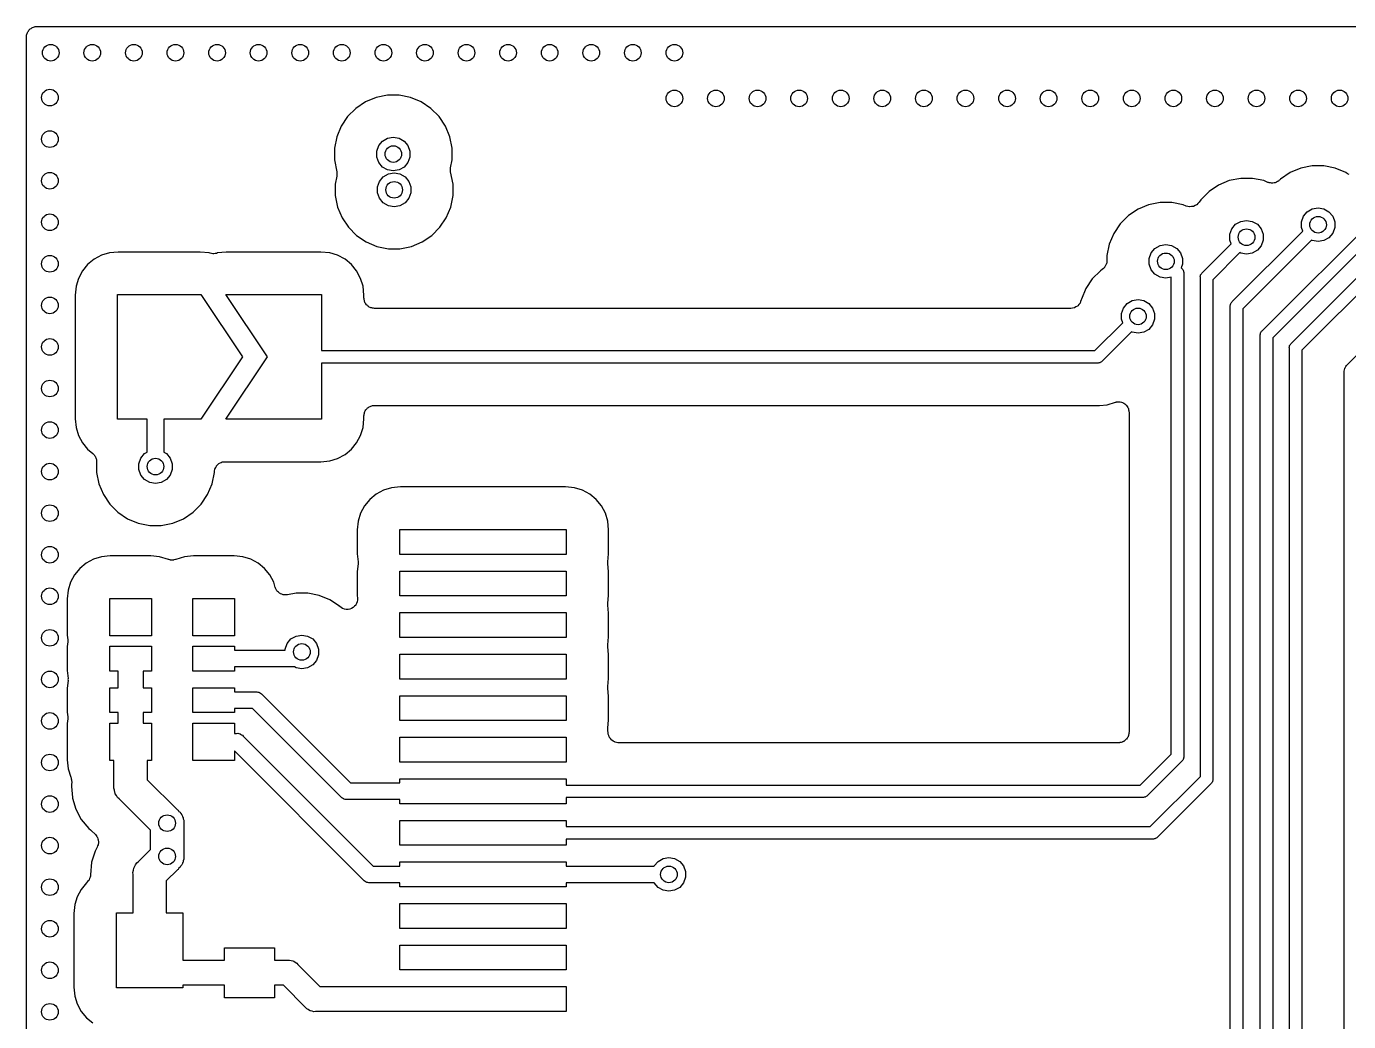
# Model space of a CAD drawing. Extents: x 552.7 to 632.3, y 410.9 to 459.8.
# Drawn here: x 552.66 to 568.56, y 447.8 to 459.78 of the extents above; entities that cross this region are included whole.
import ezdxf

# ---------------------------------------------------------------- set-up
doc = ezdxf.new("R2010")
doc.units = 0
doc.header["$MEASUREMENT"] = 0
doc.layers.add('BLACK', color=7, linetype='CONTINUOUS')

msp = doc.modelspace()

# ---------------------------------------------------------------- linework, layer by layer
at = {"layer": 'BLACK', "linetype": 'CONTINUOUS'}
for p, q in [((552.658, 459.649), (552.66, 459.66)), ((552.658, 433.364), (552.658, 459.649)), ((552.66, 459.671), (552.664, 459.681)), ((552.66, 459.66), (552.66, 459.671)), ((552.664, 459.681), (552.666, 459.692)), ((552.666, 459.692), (552.671, 459.702)), ((552.671, 459.702), (552.675, 459.712)), ((552.675, 459.712), (552.682, 459.721)), ((552.682, 459.721), (552.688, 459.731)), ((552.688, 459.731), (552.696, 459.738)), ((552.696, 459.738), (552.703, 459.746)), ((552.703, 459.746), (552.713, 459.752)), ((552.713, 459.752), (552.721, 459.759)), ((552.721, 459.759), (552.732, 459.763)), ((552.732, 459.763), (552.742, 459.768)), ((552.742, 459.768), (552.753, 459.77)), ((552.753, 459.77), (552.763, 459.774)), ((552.763, 459.774), (552.774, 459.774)), ((552.774, 459.774), (552.785, 459.776)), ((552.785, 459.776), (604.042, 459.776)), ((556.735, 458.867), (556.619, 458.79)), ((556.863, 458.921), (556.735, 458.867)), ((557, 458.948), (556.863, 458.921)), ((557.14, 458.948), (557, 458.948)), ((557.277, 458.921), (557.14, 458.948)), ((557.405, 458.867), (557.277, 458.921)), ((557.521, 458.79), (557.405, 458.867)), ((556.52, 458.691), (556.443, 458.575)), ((556.619, 458.79), (556.52, 458.691)), ((557.62, 458.691), (557.521, 458.79)), ((557.697, 458.575), (557.62, 458.691)), ((556.443, 458.575), (556.389, 458.447)), ((557.751, 458.447), (557.697, 458.575)), ((556.389, 458.447), (556.362, 458.31)), ((556.894, 458.342), (556.939, 458.396)), ((556.939, 458.396), (557.001, 458.431)), ((557.001, 458.431), (557.07, 458.443)), ((557.07, 458.443), (557.139, 458.431)), ((557.139, 458.431), (557.201, 458.396)), ((557.201, 458.396), (557.246, 458.342)), ((557.778, 458.31), (557.751, 458.447)), ((556.362, 458.31), (556.362, 458.17)), ((556.87, 458.275), (556.894, 458.342)), ((556.87, 458.205), (556.87, 458.275)), ((557.246, 458.342), (557.27, 458.275)), ((557.27, 458.275), (557.27, 458.205)), ((557.778, 458.17), (557.778, 458.31)), ((556.362, 458.17), (556.391, 458.025)), ((556.894, 458.138), (556.87, 458.205)), ((556.939, 458.084), (556.894, 458.138)), ((557.001, 458.049), (556.939, 458.084)), ((557.201, 458.084), (557.139, 458.049)), ((557.246, 458.138), (557.201, 458.084)), ((557.27, 458.205), (557.246, 458.138)), ((557.758, 458.069), (557.759, 458.072)), ((557.758, 458.05), (557.758, 458.069)), ((557.759, 458.075), (557.778, 458.17)), ((557.759, 458.072), (557.759, 458.075)), ((567.983, 458.071), (567.855, 458.017)), ((568.12, 458.098), (567.983, 458.071)), ((568.26, 458.098), (568.12, 458.098)), ((568.397, 458.071), (568.26, 458.098)), ((568.525, 458.017), (568.397, 458.071)), ((556.391, 457.975), (556.372, 457.88)), ((556.391, 458.025), (556.391, 458.022)), ((556.391, 458.022), (556.392, 458.019)), ((556.392, 457.981), (556.391, 457.978)), ((556.391, 457.978), (556.391, 457.975)), ((556.392, 458.019), (556.392, 458)), ((556.392, 458), (556.392, 457.981)), ((556.88, 457.845), (556.904, 457.912)), ((556.904, 457.912), (556.949, 457.966)), ((556.949, 457.966), (557.011, 458.001)), ((557.07, 458.037), (557.001, 458.049)), ((557.011, 458.001), (557.08, 458.013)), ((557.139, 458.049), (557.07, 458.037)), ((557.08, 458.013), (557.149, 458.001)), ((557.149, 458.001), (557.211, 457.966)), ((557.211, 457.966), (557.256, 457.912)), ((557.256, 457.912), (557.28, 457.845)), ((557.758, 458.031), (557.758, 458.05)), ((557.759, 458.028), (557.758, 458.031)), ((557.759, 458.025), (557.759, 458.028)), ((557.788, 457.88), (557.759, 458.025)), ((567.123, 457.921), (566.995, 457.867)), ((567.26, 457.948), (567.123, 457.921)), ((567.4, 457.948), (567.26, 457.948)), ((567.537, 457.921), (567.4, 457.948)), ((567.519, 456.115), (569.4, 457.996)), ((567.588, 457.9), (567.537, 457.921)), ((567.596, 457.898), (567.588, 457.9)), ((567.603, 457.894), (567.596, 457.898)), ((567.617, 457.893), (567.603, 457.894)), ((567.631, 457.89), (567.617, 457.893)), ((567.661, 457.894), (567.647, 457.89)), ((567.674, 457.896), (567.661, 457.894)), ((567.682, 457.9), (567.674, 457.896)), ((567.69, 457.902), (567.682, 457.9)), ((567.701, 457.91), (567.69, 457.902)), ((567.713, 457.916), (567.701, 457.91)), ((567.719, 457.922), (567.713, 457.916)), ((567.726, 457.927), (567.719, 457.922)), ((567.739, 457.94), (567.726, 457.927)), ((567.855, 458.017), (567.739, 457.94)), ((568.545, 458.004), (568.525, 458.017)), ((568.564, 457.996), (568.545, 458.004)), ((556.372, 457.88), (556.372, 457.74)), ((556.372, 457.74), (556.399, 457.603)), ((556.88, 457.775), (556.88, 457.845)), ((556.904, 457.708), (556.88, 457.775)), ((557.28, 457.775), (557.256, 457.708)), ((557.28, 457.845), (557.28, 457.775)), ((557.761, 457.603), (557.788, 457.74)), ((557.788, 457.74), (557.788, 457.88)), ((566.879, 457.79), (566.78, 457.691)), ((566.995, 457.867), (566.879, 457.79)), ((567.639, 457.891), (567.631, 457.89)), ((567.647, 457.89), (567.639, 457.891)), ((569.487, 457.871), (567.645, 456.029)), ((556.399, 457.603), (556.453, 457.475)), ((556.949, 457.654), (556.904, 457.708)), ((557.011, 457.619), (556.949, 457.654)), ((557.08, 457.607), (557.011, 457.619)), ((557.149, 457.619), (557.08, 457.607)), ((557.211, 457.654), (557.149, 457.619)), ((557.256, 457.708), (557.211, 457.654)), ((557.707, 457.475), (557.761, 457.603)), ((566.025, 457.577), (565.909, 457.5)), ((566.153, 457.631), (566.025, 457.577)), ((566.29, 457.658), (566.153, 457.631)), ((566.43, 457.658), (566.29, 457.658)), ((566.567, 457.631), (566.43, 457.658)), ((566.606, 457.615), (566.567, 457.631)), ((566.626, 457.61), (566.606, 457.615)), ((566.646, 457.605), (566.626, 457.61)), ((566.647, 457.605), (566.646, 457.605)), ((566.649, 457.605), (566.647, 457.605)), ((566.669, 457.608), (566.649, 457.605)), ((566.69, 457.61), (566.669, 457.608)), ((566.691, 457.611), (566.69, 457.61)), ((566.693, 457.611), (566.691, 457.611)), ((566.711, 457.62), (566.693, 457.611)), ((566.729, 457.629), (566.711, 457.62)), ((566.73, 457.63), (566.729, 457.629)), ((566.732, 457.631), (566.73, 457.63)), ((566.746, 457.646), (566.732, 457.631)), ((566.76, 457.661), (566.746, 457.646)), ((566.78, 457.691), (566.76, 457.661)), ((567.869, 455.965), (569.55, 457.646)), ((568.059, 457.546), (568.121, 457.581)), ((568.121, 457.581), (568.19, 457.593)), ((568.19, 457.593), (568.259, 457.581)), ((568.259, 457.581), (568.321, 457.546)), ((556.453, 457.475), (556.53, 457.359)), ((557.63, 457.359), (557.707, 457.475)), ((565.909, 457.5), (565.81, 457.401)), ((567.199, 457.396), (567.261, 457.431)), ((567.261, 457.431), (567.33, 457.443)), ((567.33, 457.443), (567.399, 457.431)), ((567.399, 457.431), (567.461, 457.396)), ((567.99, 457.425), (568.014, 457.492)), ((567.99, 457.355), (567.99, 457.425)), ((569.637, 457.521), (567.995, 455.879)), ((568.014, 457.492), (568.059, 457.546)), ((568.321, 457.546), (568.366, 457.492)), ((568.366, 457.492), (568.39, 457.425)), ((568.39, 457.425), (568.39, 457.355)), ((556.53, 457.359), (556.629, 457.26)), ((556.629, 457.26), (556.745, 457.183)), ((557.415, 457.183), (557.531, 457.26)), ((557.531, 457.26), (557.63, 457.359)), ((565.733, 457.285), (565.679, 457.157)), ((565.81, 457.401), (565.733, 457.285)), ((567.13, 457.275), (567.154, 457.342)), ((567.13, 457.205), (567.13, 457.275)), ((567.154, 457.342), (567.199, 457.396)), ((567.159, 456.465), (568.006, 457.312)), ((567.461, 457.396), (567.506, 457.342)), ((567.506, 457.342), (567.53, 457.275)), ((567.53, 457.275), (567.53, 457.205)), ((568.006, 457.312), (567.99, 457.355)), ((568.366, 457.288), (568.321, 457.234)), ((568.39, 457.355), (568.366, 457.288)), ((556.745, 457.183), (556.873, 457.129)), ((556.873, 457.129), (557.01, 457.102)), ((557.01, 457.102), (557.15, 457.102)), ((557.15, 457.102), (557.287, 457.129)), ((557.287, 457.129), (557.415, 457.183)), ((565.679, 457.157), (565.652, 457.02)), ((566.184, 457.052), (566.229, 457.106)), ((566.229, 457.106), (566.291, 457.141)), ((566.291, 457.141), (566.36, 457.153)), ((566.36, 457.153), (566.429, 457.141)), ((566.429, 457.141), (566.491, 457.106)), ((566.491, 457.106), (566.536, 457.052)), ((566.799, 456.815), (567.146, 457.162)), ((567.146, 457.162), (567.13, 457.205)), ((568.111, 457.205), (567.285, 456.379)), ((567.506, 457.138), (567.461, 457.084)), ((567.53, 457.205), (567.506, 457.138)), ((568.121, 457.199), (568.111, 457.205)), ((568.19, 457.187), (568.121, 457.199)), ((568.259, 457.199), (568.19, 457.187)), ((568.321, 457.234), (568.259, 457.199)), ((553.471, 456.974), (553.394, 456.911)), ((553.56, 457.022), (553.471, 456.974)), ((553.655, 457.051), (553.56, 457.022)), ((553.761, 457.061), (553.655, 457.051)), ((554.749, 457.061), (553.761, 457.061)), ((554.855, 457.051), (554.749, 457.061)), ((554.868, 457.047), (554.855, 457.051)), ((554.883, 457.045), (554.868, 457.047)), ((554.898, 457.041), (554.883, 457.045)), ((554.905, 457.042), (554.898, 457.041)), ((554.912, 457.041), (554.905, 457.042)), ((554.927, 457.045), (554.912, 457.041)), ((554.942, 457.046), (554.927, 457.045)), ((554.956, 457.051), (554.942, 457.046)), ((555.061, 457.061), (554.956, 457.051)), ((556.199, 457.061), (555.061, 457.061)), ((556.305, 457.051), (556.199, 457.061)), ((556.4, 457.022), (556.305, 457.051)), ((556.489, 456.974), (556.4, 457.022)), ((556.566, 456.911), (556.489, 456.974)), ((565.649, 456.939), (565.647, 456.921)), ((565.652, 456.957), (565.649, 456.939)), ((565.652, 457.02), (565.652, 456.957)), ((566.16, 456.985), (566.184, 457.052)), ((566.16, 456.915), (566.16, 456.985)), ((566.536, 457.052), (566.56, 456.985)), ((566.56, 456.985), (566.56, 456.915)), ((567.251, 457.055), (566.925, 456.729)), ((567.261, 457.049), (567.251, 457.055)), ((567.33, 457.037), (567.261, 457.049)), ((567.399, 457.049), (567.33, 457.037)), ((567.461, 457.084), (567.399, 457.049)), ((568.54, 455.706), (569.81, 456.975)), ((553.331, 456.834), (553.283, 456.745)), ((553.394, 456.911), (553.331, 456.834)), ((556.629, 456.834), (556.566, 456.911)), ((556.677, 456.745), (556.629, 456.834)), ((565.574, 456.837), (565.475, 456.738)), ((565.596, 456.851), (565.574, 456.837)), ((565.609, 456.864), (565.596, 456.851)), ((565.622, 456.875), (565.609, 456.864)), ((565.624, 456.879), (565.622, 456.875)), ((565.627, 456.882), (565.624, 456.879)), ((565.635, 456.898), (565.627, 456.882)), ((565.644, 456.914), (565.635, 456.898)), ((565.645, 456.918), (565.644, 456.914)), ((565.647, 456.921), (565.645, 456.918)), ((566.184, 456.848), (566.16, 456.915)), ((566.229, 456.794), (566.184, 456.848)), ((566.291, 456.759), (566.229, 456.794)), ((566.56, 456.915), (566.544, 456.872)), ((566.544, 456.872), (566.551, 456.865)), ((566.551, 456.865), (566.558, 456.859)), ((566.558, 456.859), (566.563, 456.85)), ((566.563, 456.85), (566.569, 456.842)), ((566.569, 456.842), (566.57, 456.839)), ((566.57, 456.839), (566.572, 456.836)), ((566.572, 456.836), (566.573, 456.826)), ((566.573, 456.826), (566.576, 456.817)), ((566.576, 456.817), (566.575, 456.807)), ((566.575, 456.807), (566.575, 450.993)), ((566.777, 456.776), (566.778, 456.786)), ((566.778, 456.786), (566.78, 456.789)), ((566.78, 456.789), (566.781, 456.792)), ((566.781, 456.792), (566.787, 456.8)), ((566.787, 456.8), (566.792, 456.809)), ((566.792, 456.809), (566.799, 456.815)), ((553.254, 456.65), (553.244, 456.544)), ((553.283, 456.745), (553.254, 456.65)), ((556.706, 456.65), (556.677, 456.745)), ((556.716, 456.544), (556.706, 456.65)), ((565.398, 456.622), (565.344, 456.493)), ((565.475, 456.738), (565.398, 456.622)), ((566.36, 456.747), (566.291, 456.759)), ((566.425, 456.758), (566.36, 456.747)), ((566.425, 456.608), (566.425, 456.758)), ((566.774, 456.767), (566.777, 456.776)), ((566.775, 456.757), (566.774, 456.767)), ((566.775, 450.751), (566.775, 456.757)), ((566.925, 456.729), (566.925, 450.723)), ((553.244, 456.544), (553.244, 455.056)), ((553.755, 455.05), (553.755, 456.55)), ((553.755, 456.55), (554.755, 456.55)), ((554.755, 456.55), (555.255, 455.8)), ((555.555, 455.8), (555.055, 456.55)), ((555.055, 456.55), (556.205, 456.55)), ((556.205, 456.55), (556.205, 455.875)), ((556.716, 456.51), (556.716, 456.544)), ((556.718, 456.499), (556.716, 456.51)), ((556.718, 456.488), (556.718, 456.499)), ((556.722, 456.478), (556.718, 456.488)), ((556.724, 456.467), (556.722, 456.478)), ((556.729, 456.457), (556.724, 456.467)), ((565.335, 456.466), (565.328, 456.446)), ((565.343, 456.485), (565.335, 456.466)), ((565.344, 456.493), (565.343, 456.485)), ((565.894, 456.442), (565.956, 456.478)), ((565.956, 456.478), (566.025, 456.49)), ((566.025, 456.49), (566.094, 456.478)), ((566.094, 456.478), (566.156, 456.442)), ((566.425, 451.021), (566.425, 456.608)), ((566.425, 456.608), (566.425, 456.608)), ((567.152, 456.459), (567.159, 456.465)), ((556.733, 456.446), (556.729, 456.457)), ((556.74, 456.438), (556.733, 456.446)), ((556.746, 456.428), (556.74, 456.438)), ((556.754, 456.421), (556.746, 456.428)), ((556.761, 456.413), (556.754, 456.421)), ((556.771, 456.407), (556.761, 456.413)), ((556.78, 456.4), (556.771, 456.407)), ((556.79, 456.396), (556.78, 456.4)), ((556.8, 456.391), (556.79, 456.396)), ((556.811, 456.389), (556.8, 456.391)), ((556.821, 456.385), (556.811, 456.389)), ((556.832, 456.385), (556.821, 456.385)), ((556.843, 456.383), (556.832, 456.385)), ((565.218, 456.383), (556.843, 456.383)), ((565.238, 456.387), (565.218, 456.383)), ((565.259, 456.39), (565.238, 456.387)), ((565.26, 456.39), (565.259, 456.39)), ((565.261, 456.391), (565.26, 456.39)), ((565.279, 456.401), (565.261, 456.391)), ((565.298, 456.411), (565.279, 456.401)), ((565.3, 456.413), (565.298, 456.412)), ((565.298, 456.412), (565.298, 456.411)), ((565.313, 456.429), (565.3, 456.413)), ((565.327, 456.444), (565.313, 456.429)), ((565.328, 456.446), (565.327, 456.445)), ((565.327, 456.445), (565.327, 456.444)), ((565.825, 456.322), (565.849, 456.388)), ((565.825, 456.252), (565.825, 456.322)), ((565.849, 456.388), (565.894, 456.442)), ((566.156, 456.442), (566.201, 456.388)), ((566.201, 456.388), (566.225, 456.322)), ((566.225, 456.322), (566.225, 456.252)), ((567.134, 456.417), (567.137, 456.426)), ((567.135, 456.407), (567.134, 456.417)), ((567.135, 456.003), (567.135, 456.407)), ((567.137, 456.426), (567.138, 456.436)), ((567.138, 456.436), (567.14, 456.439)), ((567.14, 456.439), (567.141, 456.442)), ((567.141, 456.442), (567.147, 456.45)), ((567.147, 456.45), (567.152, 456.459)), ((567.285, 456.379), (567.285, 447.353)), ((565.507, 455.875), (565.841, 456.209)), ((565.841, 456.209), (565.825, 456.252)), ((566.201, 456.185), (566.156, 456.131)), ((566.225, 456.252), (566.201, 456.185)), ((565.946, 456.102), (565.594, 455.749)), ((565.956, 456.096), (565.946, 456.102)), ((566.025, 456.084), (565.956, 456.096)), ((566.094, 456.096), (566.025, 456.084)), ((566.156, 456.131), (566.094, 456.096)), ((567.135, 447.381), (567.135, 456.003)), ((567.135, 456.003), (567.135, 456.003)), ((567.494, 456.067), (567.497, 456.076)), ((567.495, 456.057), (567.494, 456.067)), ((567.495, 449.947), (567.495, 456.057)), ((567.497, 456.076), (567.498, 456.086)), ((567.498, 456.086), (567.5, 456.089)), ((567.5, 456.089), (567.501, 456.092)), ((567.501, 456.092), (567.507, 456.1)), ((567.507, 456.1), (567.512, 456.109)), ((567.512, 456.109), (567.519, 456.115)), ((567.645, 456.029), (567.645, 447.218)), ((556.205, 455.875), (565.507, 455.875)), ((567.844, 455.917), (567.847, 455.926)), ((567.845, 455.907), (567.844, 455.917)), ((567.845, 455.727), (567.845, 455.907)), ((567.847, 455.926), (567.848, 455.936)), ((567.848, 455.936), (567.85, 455.939)), ((567.85, 455.939), (567.851, 455.942)), ((567.851, 455.942), (567.857, 455.95)), ((567.857, 455.95), (567.862, 455.959)), ((567.862, 455.959), (567.869, 455.965)), ((567.995, 455.879), (567.995, 447.073)), ((555.255, 455.8), (554.755, 455.05)), ((555.055, 455.05), (555.555, 455.8)), ((565.535, 455.725), (556.205, 455.725)), ((556.205, 455.725), (556.205, 455.05)), ((565.545, 455.724), (565.535, 455.725)), ((565.554, 455.727), (565.545, 455.724)), ((565.564, 455.728), (565.554, 455.727)), ((565.567, 455.73), (565.564, 455.728)), ((565.57, 455.731), (565.567, 455.73)), ((565.579, 455.737), (565.57, 455.731)), ((565.587, 455.742), (565.579, 455.737)), ((565.594, 455.749), (565.587, 455.742)), ((567.845, 455.603), (567.845, 455.727)), ((568.513, 455.664), (568.515, 455.67)), ((568.515, 455.67), (568.524, 455.683)), ((568.524, 455.683), (568.533, 455.698)), ((568.533, 455.698), (568.537, 455.701)), ((568.537, 455.701), (568.54, 455.706)), ((567.845, 455.143), (567.845, 455.603)), ((567.845, 455.603), (567.845, 455.603)), ((568.503, 455.627), (568.508, 455.643)), ((568.504, 455.621), (568.503, 455.627)), ((568.503, 455.616), (568.504, 455.621)), ((568.503, 447.105), (568.503, 455.616)), ((568.508, 455.643), (568.511, 455.659)), ((568.511, 455.659), (568.513, 455.664)), ((556.761, 455.187), (556.771, 455.193)), ((556.771, 455.193), (556.78, 455.2)), ((556.78, 455.2), (556.79, 455.204)), ((556.79, 455.204), (556.8, 455.209)), ((556.8, 455.209), (556.811, 455.211)), ((556.811, 455.211), (556.821, 455.215)), ((556.821, 455.215), (556.832, 455.215)), ((556.832, 455.215), (556.843, 455.217)), ((556.843, 455.217), (565.503, 455.217)), ((565.503, 455.217), (565.51, 455.216)), ((565.51, 455.216), (565.516, 455.216)), ((565.516, 455.216), (565.538, 455.214)), ((565.538, 455.214), (565.561, 455.216)), ((565.561, 455.216), (565.653, 455.225)), ((565.561, 455.216), (565.561, 455.216)), ((565.653, 455.225), (565.753, 455.256)), ((565.753, 455.256), (565.761, 455.257)), ((565.761, 455.257), (565.768, 455.26)), ((565.768, 455.26), (565.782, 455.26)), ((565.782, 455.26), (565.797, 455.261)), ((565.797, 455.261), (565.804, 455.26)), ((565.804, 455.26), (565.812, 455.26)), ((565.812, 455.26), (565.826, 455.255)), ((565.826, 455.255), (565.84, 455.251)), ((565.84, 455.251), (565.846, 455.247)), ((565.846, 455.247), (565.854, 455.244)), ((565.854, 455.244), (565.865, 455.235)), ((565.865, 455.235), (565.877, 455.227)), ((565.877, 455.227), (565.881, 455.221)), ((565.881, 455.221), (565.887, 455.216)), ((565.887, 455.216), (565.895, 455.203)), ((565.895, 455.203), (565.903, 455.192)), ((565.903, 455.192), (565.906, 455.185)), ((553.244, 455.056), (553.254, 454.95)), ((554.11, 455.05), (553.755, 455.05)), ((554.11, 454.653), (554.11, 455.05)), ((554.755, 455.05), (554.31, 455.05)), ((554.31, 455.05), (554.31, 454.653)), ((556.205, 455.05), (555.055, 455.05)), ((556.706, 454.95), (556.716, 455.056)), ((556.716, 455.09), (556.718, 455.101)), ((556.716, 455.056), (556.716, 455.09)), ((556.718, 455.112), (556.722, 455.122)), ((556.718, 455.101), (556.718, 455.112)), ((556.722, 455.122), (556.724, 455.133)), ((556.724, 455.133), (556.729, 455.143)), ((556.729, 455.143), (556.733, 455.153)), ((556.733, 455.153), (556.74, 455.162)), ((556.74, 455.162), (556.746, 455.172)), ((556.746, 455.172), (556.754, 455.179)), ((556.754, 455.179), (556.761, 455.187)), ((565.906, 455.185), (565.909, 455.178)), ((565.909, 455.178), (565.912, 455.164)), ((565.912, 455.164), (565.916, 455.15)), ((565.916, 455.15), (565.916, 455.142)), ((565.916, 455.142), (565.917, 455.134)), ((565.917, 455.134), (565.917, 451.284)), ((567.845, 447.101), (567.845, 455.143)), ((567.845, 455.143), (567.845, 455.143)), ((553.254, 454.95), (553.283, 454.855)), ((556.677, 454.855), (556.706, 454.95)), ((553.283, 454.855), (553.331, 454.766)), ((553.331, 454.766), (553.394, 454.689)), ((556.566, 454.689), (556.629, 454.766)), ((556.629, 454.766), (556.677, 454.855)), ((553.394, 454.689), (553.456, 454.639)), ((553.456, 454.639), (553.463, 454.63)), ((553.463, 454.63), (553.472, 454.622)), ((553.472, 454.622), (553.477, 454.613)), ((553.477, 454.613), (553.484, 454.605)), ((553.484, 454.605), (553.488, 454.594)), ((553.488, 454.594), (553.494, 454.584)), ((553.494, 454.584), (553.496, 454.574)), ((553.496, 454.574), (553.5, 454.564)), ((553.5, 454.564), (553.5, 454.552)), ((554.01, 454.515), (554.034, 454.582)), ((554.034, 454.582), (554.079, 454.636)), ((554.079, 454.636), (554.11, 454.653)), ((554.31, 454.653), (554.341, 454.636)), ((554.341, 454.636), (554.386, 454.582)), ((554.386, 454.582), (554.41, 454.515)), ((556.305, 454.549), (556.4, 454.578)), ((556.4, 454.578), (556.489, 454.626)), ((556.489, 454.626), (556.566, 454.689)), ((553.5, 454.552), (553.502, 454.54)), ((553.502, 454.54), (553.502, 454.41)), ((553.502, 454.41), (553.529, 454.273)), ((554.01, 454.445), (554.01, 454.515)), ((554.034, 454.378), (554.01, 454.445)), ((554.41, 454.445), (554.386, 454.378)), ((554.41, 454.515), (554.41, 454.445)), ((554.891, 454.273), (554.918, 454.41)), ((554.918, 454.413), (554.921, 454.43)), ((554.918, 454.41), (554.918, 454.413)), ((554.921, 454.43), (554.923, 454.447)), ((554.923, 454.447), (554.925, 454.452)), ((554.925, 454.452), (554.926, 454.456)), ((554.926, 454.456), (554.934, 454.471)), ((554.934, 454.471), (554.942, 454.487)), ((554.942, 454.487), (554.945, 454.49)), ((554.945, 454.49), (554.948, 454.495)), ((554.948, 454.495), (554.961, 454.506)), ((554.961, 454.506), (554.973, 454.518)), ((554.973, 454.518), (554.978, 454.52)), ((554.978, 454.52), (554.981, 454.523)), ((554.981, 454.523), (554.998, 454.529)), ((554.998, 454.529), (555.013, 454.536)), ((555.013, 454.536), (555.018, 454.536)), ((555.018, 454.536), (555.023, 454.538)), ((555.023, 454.538), (555.04, 454.538)), ((555.04, 454.538), (555.057, 454.539)), ((555.057, 454.539), (555.061, 454.539)), ((555.061, 454.539), (556.199, 454.539)), ((556.199, 454.539), (556.305, 454.549)), ((553.529, 454.273), (553.583, 454.145)), ((554.079, 454.324), (554.034, 454.378)), ((554.141, 454.289), (554.079, 454.324)), ((554.21, 454.277), (554.141, 454.289)), ((554.279, 454.289), (554.21, 454.277)), ((554.341, 454.324), (554.279, 454.289)), ((554.386, 454.378), (554.341, 454.324)), ((554.837, 454.145), (554.891, 454.273)), ((557.155, 454.235), (557.049, 454.224)), ((559.142, 454.235), (557.155, 454.235)), ((559.248, 454.224), (559.142, 454.235)), ((553.583, 454.145), (553.66, 454.029)), ((554.76, 454.029), (554.837, 454.145)), ((556.787, 454.085), (556.724, 454.007)), ((556.865, 454.148), (556.787, 454.085)), ((556.953, 454.195), (556.865, 454.148)), ((557.049, 454.224), (556.953, 454.195)), ((559.344, 454.195), (559.248, 454.224)), ((559.432, 454.148), (559.344, 454.195)), ((559.509, 454.085), (559.432, 454.148)), ((559.573, 454.007), (559.509, 454.085)), ((553.66, 454.029), (553.759, 453.93)), ((553.759, 453.93), (553.875, 453.853)), ((554.545, 453.853), (554.661, 453.93)), ((554.661, 453.93), (554.76, 454.029)), ((556.677, 453.919), (556.648, 453.823)), ((556.724, 454.007), (556.677, 453.919)), ((559.62, 453.919), (559.573, 454.007)), ((559.649, 453.823), (559.62, 453.919)), ((553.875, 453.853), (554.003, 453.799)), ((554.003, 453.799), (554.14, 453.772)), ((554.14, 453.772), (554.28, 453.772)), ((554.28, 453.772), (554.417, 453.799)), ((554.417, 453.799), (554.545, 453.853)), ((556.648, 453.823), (556.637, 453.718)), ((559.659, 453.718), (559.649, 453.823)), ((556.637, 453.718), (556.637, 453.43)), ((557.148, 453.424), (557.148, 453.724)), ((557.148, 453.724), (559.148, 453.724)), ((559.148, 453.724), (559.148, 453.424)), ((559.659, 453.43), (559.659, 453.718)), ((553.376, 453.319), (553.299, 453.256)), ((553.465, 453.367), (553.376, 453.319)), ((553.56, 453.396), (553.465, 453.367)), ((553.666, 453.406), (553.56, 453.396)), ((554.154, 453.406), (553.666, 453.406)), ((554.26, 453.396), (554.154, 453.406)), ((554.367, 453.363), (554.26, 453.396)), ((554.37, 453.363), (554.367, 453.363)), ((554.384, 453.357), (554.37, 453.363)), ((554.388, 453.357), (554.384, 453.357)), ((554.392, 453.356), (554.388, 453.357)), ((554.41, 453.356), (554.392, 453.356)), ((554.428, 453.356), (554.41, 453.356)), ((554.432, 453.357), (554.428, 453.356)), ((554.436, 453.357), (554.432, 453.357)), ((554.45, 453.363), (554.436, 453.357)), ((554.453, 453.363), (554.45, 453.363)), ((554.56, 453.396), (554.453, 453.363)), ((554.666, 453.406), (554.56, 453.396)), ((555.154, 453.406), (554.666, 453.406)), ((555.26, 453.396), (555.154, 453.406)), ((555.355, 453.367), (555.26, 453.396)), ((555.444, 453.319), (555.355, 453.367)), ((555.521, 453.256), (555.444, 453.319)), ((556.637, 453.43), (556.646, 453.336)), ((556.646, 453.311), (556.637, 453.218)), ((556.646, 453.336), (556.646, 453.324)), ((556.646, 453.324), (556.646, 453.311)), ((559.148, 453.424), (557.148, 453.424)), ((559.65, 453.336), (559.659, 453.43)), ((559.651, 453.324), (559.65, 453.336)), ((559.65, 453.311), (559.651, 453.324)), ((559.659, 453.218), (559.65, 453.311)), ((553.236, 453.179), (553.188, 453.09)), ((553.299, 453.256), (553.236, 453.179)), ((555.584, 453.179), (555.521, 453.256)), ((555.632, 453.09), (555.584, 453.179)), ((556.637, 453.218), (556.637, 452.93)), ((557.148, 452.924), (557.148, 453.224)), ((557.148, 453.224), (559.148, 453.224)), ((559.148, 453.224), (559.148, 452.924)), ((559.659, 452.93), (559.659, 453.218)), ((553.159, 452.995), (553.149, 452.889)), ((553.188, 453.09), (553.159, 452.995)), ((555.651, 453.025), (555.632, 453.09)), ((555.654, 453.021), (555.651, 453.025)), ((555.655, 453.016), (555.654, 453.021)), ((555.663, 453.001), (555.655, 453.016)), ((555.671, 452.986), (555.663, 453.001)), ((555.675, 452.983), (555.671, 452.986)), ((555.677, 452.978), (555.675, 452.983)), ((555.691, 452.968), (555.677, 452.978)), ((555.703, 452.956), (555.691, 452.968)), ((553.149, 452.889), (553.149, 452.451)), ((553.66, 452.445), (553.66, 452.895)), ((553.66, 452.895), (554.16, 452.895)), ((554.16, 452.895), (554.16, 452.445)), ((554.66, 452.445), (554.66, 452.895)), ((554.66, 452.895), (555.16, 452.895)), ((555.16, 452.895), (555.16, 452.445)), ((555.708, 452.954), (555.703, 452.956)), ((555.712, 452.951), (555.708, 452.954)), ((555.728, 452.945), (555.712, 452.951)), ((555.744, 452.938), (555.728, 452.945)), ((555.749, 452.938), (555.744, 452.938)), ((555.754, 452.937), (555.749, 452.938)), ((555.771, 452.937), (555.754, 452.937)), ((555.788, 452.936), (555.771, 452.937)), ((555.793, 452.937), (555.788, 452.936)), ((555.798, 452.938), (555.793, 452.937)), ((555.9, 452.958), (555.798, 452.938)), ((556.04, 452.958), (555.9, 452.958)), ((556.177, 452.931), (556.04, 452.958)), ((556.305, 452.877), (556.177, 452.931)), ((556.421, 452.8), (556.305, 452.877)), ((556.618, 452.814), (556.603, 452.799)), ((556.619, 452.815), (556.618, 452.815)), ((556.618, 452.815), (556.618, 452.814)), ((556.628, 452.835), (556.619, 452.815)), ((556.637, 452.854), (556.628, 452.835)), ((556.637, 452.93), (556.64, 452.899)), ((556.638, 452.877), (556.637, 452.855)), ((556.637, 452.855), (556.637, 452.855)), ((556.637, 452.855), (556.637, 452.854)), ((556.64, 452.898), (556.638, 452.877)), ((556.64, 452.899), (556.64, 452.899)), ((556.64, 452.899), (556.64, 452.898)), ((559.148, 452.924), (557.148, 452.924)), ((559.65, 452.836), (559.659, 452.93)), ((559.651, 452.824), (559.65, 452.836)), ((559.65, 452.811), (559.651, 452.824)), ((559.659, 452.718), (559.65, 452.811)), ((556.424, 452.797), (556.421, 452.8)), ((556.425, 452.797), (556.424, 452.797)), ((556.425, 452.796), (556.425, 452.797)), ((556.443, 452.784), (556.425, 452.796)), ((556.46, 452.772), (556.443, 452.784)), ((556.461, 452.772), (556.46, 452.772)), ((556.461, 452.771), (556.461, 452.772)), ((556.482, 452.766), (556.461, 452.771)), ((556.503, 452.761), (556.482, 452.766)), ((556.504, 452.76), (556.503, 452.761)), ((556.503, 452.761), (556.503, 452.761)), ((556.525, 452.762), (556.504, 452.76)), ((556.547, 452.764), (556.525, 452.762)), ((556.548, 452.765), (556.547, 452.765)), ((556.547, 452.765), (556.547, 452.764)), ((556.567, 452.774), (556.548, 452.765)), ((556.587, 452.783), (556.567, 452.774)), ((556.588, 452.784), (556.587, 452.783)), ((556.587, 452.783), (556.587, 452.783)), ((556.603, 452.799), (556.588, 452.784)), ((557.148, 452.424), (557.148, 452.724)), ((557.148, 452.724), (559.148, 452.724)), ((559.148, 452.724), (559.148, 452.424)), ((559.659, 452.43), (559.659, 452.718)), ((553.149, 452.451), (553.154, 452.395)), ((553.154, 452.37), (553.149, 452.314)), ((553.154, 452.395), (553.154, 452.382)), ((553.154, 452.382), (553.154, 452.37)), ((554.16, 452.445), (553.66, 452.445)), ((555.16, 452.445), (554.66, 452.445)), ((555.77, 452.285), (555.794, 452.352)), ((555.794, 452.352), (555.839, 452.406)), ((555.839, 452.406), (555.901, 452.441)), ((555.901, 452.441), (555.97, 452.453)), ((555.97, 452.453), (556.039, 452.441)), ((556.039, 452.441), (556.101, 452.406)), ((556.101, 452.406), (556.146, 452.352)), ((556.146, 452.352), (556.17, 452.285)), ((559.148, 452.424), (557.148, 452.424)), ((559.65, 452.336), (559.659, 452.43)), ((559.651, 452.324), (559.65, 452.336)), ((553.149, 452.314), (553.149, 452.026)), ((553.66, 452.02), (553.66, 452.32)), ((553.66, 452.32), (554.16, 452.32)), ((554.16, 452.32), (554.16, 452.02)), ((554.66, 452.02), (554.66, 452.32)), ((554.66, 452.32), (555.16, 452.32)), ((555.16, 452.32), (555.16, 452.27)), ((555.16, 452.27), (555.77, 452.27)), ((555.77, 452.27), (555.77, 452.285)), ((556.17, 452.215), (556.146, 452.148)), ((556.17, 452.285), (556.17, 452.215)), ((557.148, 451.924), (557.148, 452.224)), ((557.148, 452.224), (559.148, 452.224)), ((559.148, 452.224), (559.148, 451.924)), ((559.65, 452.311), (559.651, 452.324)), ((559.659, 452.218), (559.65, 452.311)), ((559.659, 451.93), (559.659, 452.218)), ((553.149, 452.026), (553.158, 451.932)), ((553.76, 452.02), (553.66, 452.02)), ((553.76, 451.82), (553.76, 452.02)), ((554.16, 452.02), (554.06, 452.02)), ((554.06, 452.02), (554.06, 451.82)), ((555.16, 452.02), (554.66, 452.02)), ((555.882, 452.07), (555.16, 452.07)), ((555.16, 452.07), (555.16, 452.02)), ((555.901, 452.059), (555.882, 452.07)), ((555.97, 452.047), (555.901, 452.059)), ((556.039, 452.059), (555.97, 452.047)), ((556.101, 452.094), (556.039, 452.059)), ((556.146, 452.148), (556.101, 452.094)), ((553.158, 451.908), (553.149, 451.814)), ((553.158, 451.932), (553.157, 451.92)), ((553.157, 451.92), (553.158, 451.908)), ((559.148, 451.924), (557.148, 451.924)), ((559.65, 451.836), (559.659, 451.93)), ((553.149, 451.814), (553.149, 451.526)), ((553.66, 451.52), (553.66, 451.82)), ((553.66, 451.82), (553.76, 451.82)), ((554.06, 451.82), (554.16, 451.82)), ((554.16, 451.82), (554.16, 451.52)), ((554.66, 451.52), (554.66, 451.82)), ((554.66, 451.82), (555.16, 451.82)), ((555.16, 451.82), (555.16, 451.77)), ((555.16, 451.77), (555.413, 451.77)), ((555.413, 451.77), (555.427, 451.771)), ((555.427, 451.771), (555.439, 451.768)), ((555.439, 451.768), (555.453, 451.765)), ((555.453, 451.765), (555.456, 451.763)), ((555.456, 451.763), (555.461, 451.762)), ((555.461, 451.762), (555.472, 451.754)), ((555.472, 451.754), (555.483, 451.748)), ((555.483, 451.748), (555.492, 451.738)), ((555.492, 451.738), (556.555, 450.674)), ((557.148, 451.424), (557.148, 451.724)), ((557.148, 451.724), (559.148, 451.724)), ((559.148, 451.724), (559.148, 451.424)), ((559.651, 451.824), (559.65, 451.836)), ((559.65, 451.811), (559.651, 451.824)), ((559.659, 451.718), (559.65, 451.811)), ((559.659, 451.43), (559.659, 451.718)), ((555.376, 451.57), (555.16, 451.57)), ((555.16, 451.57), (555.16, 451.52)), ((556.44, 450.506), (555.376, 451.57)), ((553.149, 451.526), (553.154, 451.47)), ((553.154, 451.445), (553.149, 451.389)), ((553.149, 451.389), (553.149, 450.951)), ((553.154, 451.47), (553.154, 451.457)), ((553.154, 451.457), (553.154, 451.445)), ((553.76, 451.52), (553.66, 451.52)), ((553.66, 450.945), (553.66, 451.395)), ((553.66, 451.395), (553.76, 451.395)), ((553.76, 451.395), (553.76, 451.52)), ((554.16, 451.52), (554.06, 451.52)), ((554.06, 451.52), (554.06, 451.395)), ((554.06, 451.395), (554.16, 451.395)), ((554.16, 451.395), (554.16, 450.945)), ((555.16, 451.52), (554.66, 451.52)), ((554.66, 450.945), (554.66, 451.395)), ((554.66, 451.395), (555.16, 451.395)), ((555.16, 451.395), (555.16, 451.27)), ((559.148, 451.424), (557.148, 451.424)), ((559.65, 451.336), (559.659, 451.43)), ((555.16, 451.27), (555.186, 451.27)), ((555.186, 451.27), (555.199, 451.271)), ((555.199, 451.271), (555.212, 451.268)), ((555.212, 451.268), (555.225, 451.265)), ((555.225, 451.265), (555.229, 451.263)), ((555.229, 451.263), (555.233, 451.262)), ((555.233, 451.262), (555.244, 451.254)), ((555.244, 451.254), (555.255, 451.248)), ((555.255, 451.248), (555.264, 451.238)), ((555.264, 451.238), (556.828, 449.674)), ((557.148, 450.924), (557.148, 451.224)), ((557.148, 451.224), (559.148, 451.224)), ((559.148, 451.224), (559.148, 450.924)), ((559.651, 451.324), (559.65, 451.336)), ((559.65, 451.311), (559.651, 451.324)), ((559.654, 451.271), (559.65, 451.311)), ((559.655, 451.267), (559.654, 451.271)), ((559.655, 451.262), (559.655, 451.267)), ((559.661, 451.246), (559.655, 451.262)), ((559.666, 451.229), (559.661, 451.246)), ((559.669, 451.225), (559.666, 451.229)), ((559.67, 451.22), (559.669, 451.225)), ((559.682, 451.207), (559.67, 451.22)), ((565.9, 451.22), (565.893, 451.212)), ((565.902, 451.225), (565.9, 451.22)), ((565.905, 451.23), (565.902, 451.225)), ((565.907, 451.236), (565.905, 451.23)), ((565.909, 451.241), (565.907, 451.236)), ((565.911, 451.252), (565.909, 451.241)), ((565.915, 451.262), (565.911, 451.252)), ((565.917, 451.273), (565.915, 451.267)), ((565.915, 451.267), (565.915, 451.262)), ((565.917, 451.284), (565.916, 451.279)), ((565.916, 451.279), (565.917, 451.273)), ((556.712, 449.506), (555.16, 451.059)), ((555.16, 451.059), (555.16, 450.945)), ((559.692, 451.193), (559.682, 451.207)), ((559.696, 451.19), (559.692, 451.193)), ((559.699, 451.187), (559.696, 451.19)), ((559.714, 451.178), (559.699, 451.187)), ((559.728, 451.168), (559.714, 451.178)), ((559.733, 451.167), (559.728, 451.168)), ((559.737, 451.164), (559.733, 451.167)), ((559.754, 451.161), (559.737, 451.164)), ((559.771, 451.157), (559.754, 451.161)), ((559.776, 451.158), (559.771, 451.157)), ((559.78, 451.157), (559.776, 451.158)), ((565.79, 451.157), (559.78, 451.157)), ((565.795, 451.158), (565.79, 451.157)), ((565.801, 451.157), (565.795, 451.158)), ((565.807, 451.159), (565.801, 451.157)), ((565.812, 451.159), (565.807, 451.159)), ((565.821, 451.162), (565.812, 451.159)), ((565.833, 451.164), (565.821, 451.162)), ((565.838, 451.167), (565.833, 451.164)), ((565.843, 451.169), (565.838, 451.167)), ((565.848, 451.172), (565.843, 451.169)), ((565.853, 451.174), (565.848, 451.172)), ((565.862, 451.181), (565.853, 451.174)), ((565.871, 451.187), (565.862, 451.181)), ((565.875, 451.191), (565.871, 451.187)), ((565.88, 451.194), (565.875, 451.191)), ((565.883, 451.199), (565.88, 451.194)), ((565.88, 451.194), (565.88, 451.194)), ((565.887, 451.202), (565.883, 451.199)), ((565.893, 451.212), (565.887, 451.202)), ((553.149, 450.951), (553.159, 450.845)), ((553.71, 450.945), (553.66, 450.945)), ((553.71, 450.639), (553.71, 450.945)), ((554.16, 450.945), (554.11, 450.945)), ((554.11, 450.945), (554.11, 450.713)), ((555.16, 450.945), (554.66, 450.945)), ((559.148, 450.924), (557.148, 450.924)), ((566.053, 450.649), (566.425, 451.021)), ((566.551, 450.935), (566.139, 450.523)), ((566.558, 450.941), (566.551, 450.935)), ((566.563, 450.95), (566.558, 450.941)), ((566.569, 450.958), (566.563, 450.95)), ((566.57, 450.961), (566.569, 450.958)), ((566.572, 450.964), (566.57, 450.961)), ((566.573, 450.974), (566.572, 450.964)), ((566.576, 450.983), (566.573, 450.974)), ((566.575, 450.993), (566.576, 450.983)), ((553.159, 450.845), (553.191, 450.742)), ((553.191, 450.742), (553.194, 450.736)), ((566.173, 450.149), (566.775, 450.751)), ((553.194, 450.736), (553.197, 450.723)), ((553.197, 450.723), (553.201, 450.71)), ((553.201, 450.659), (553.199, 450.63)), ((553.199, 450.63), (553.211, 450.5)), ((553.201, 450.71), (553.2, 450.701)), ((553.2, 450.701), (553.202, 450.692)), ((553.202, 450.671), (553.201, 450.665)), ((553.201, 450.665), (553.201, 450.659)), ((553.202, 450.692), (553.202, 450.671)), ((553.708, 450.612), (553.71, 450.639)), ((553.715, 450.587), (553.708, 450.612)), ((553.719, 450.561), (553.715, 450.587)), ((554.11, 450.713), (554.473, 450.35)), ((556.555, 450.674), (557.148, 450.674)), ((557.148, 450.674), (557.148, 450.724)), ((557.148, 450.724), (559.148, 450.724)), ((559.148, 450.724), (559.148, 450.649)), ((559.148, 450.649), (566.053, 450.649)), ((566.901, 450.665), (566.259, 450.023)), ((566.908, 450.671), (566.901, 450.665)), ((566.913, 450.68), (566.908, 450.671)), ((566.919, 450.688), (566.913, 450.68)), ((566.92, 450.691), (566.919, 450.688)), ((566.922, 450.694), (566.92, 450.691)), ((566.923, 450.704), (566.922, 450.694)), ((566.926, 450.713), (566.923, 450.704)), ((566.925, 450.723), (566.926, 450.713)), ((553.211, 450.5), (553.211, 450.5)), ((553.211, 450.5), (553.212, 450.491)), ((553.212, 450.491), (553.253, 450.358)), ((553.724, 450.553), (553.719, 450.561)), ((553.726, 450.544), (553.724, 450.553)), ((553.741, 450.522), (553.726, 450.544)), ((553.754, 450.499), (553.741, 450.522)), ((553.775, 450.482), (553.754, 450.499)), ((554.15, 450.107), (553.775, 450.482)), ((556.449, 450.496), (556.44, 450.506)), ((556.46, 450.489), (556.449, 450.496)), ((556.471, 450.482), (556.46, 450.489)), ((556.475, 450.481), (556.471, 450.482)), ((556.479, 450.478), (556.475, 450.481)), ((556.492, 450.476), (556.479, 450.478)), ((556.505, 450.473), (556.492, 450.476)), ((556.518, 450.474), (556.505, 450.473)), ((557.148, 450.474), (556.518, 450.474)), ((557.148, 450.424), (557.148, 450.474)), ((559.148, 450.424), (557.148, 450.424)), ((566.081, 450.499), (559.148, 450.499)), ((559.148, 450.499), (559.148, 450.424)), ((566.09, 450.498), (566.081, 450.499)), ((566.1, 450.501), (566.09, 450.498)), ((566.11, 450.502), (566.1, 450.501)), ((566.113, 450.504), (566.11, 450.502)), ((566.116, 450.505), (566.113, 450.504)), ((566.124, 450.511), (566.116, 450.505)), ((566.133, 450.515), (566.124, 450.511)), ((566.139, 450.523), (566.133, 450.515)), ((553.253, 450.358), (553.318, 450.235)), ((554.473, 450.35), (554.481, 450.346)), ((554.481, 450.346), (554.492, 450.332)), ((554.492, 450.332), (554.506, 450.321)), ((554.506, 450.321), (554.514, 450.305)), ((554.514, 450.305), (554.526, 450.292)), ((554.526, 450.292), (554.529, 450.283)), ((554.529, 450.283), (554.534, 450.276)), ((554.534, 450.276), (554.536, 450.267)), ((554.536, 450.267), (554.541, 450.259)), ((553.318, 450.235), (553.407, 450.127)), ((553.407, 450.127), (553.429, 450.109)), ((553.429, 450.109), (553.433, 450.104)), ((553.433, 450.104), (553.438, 450.1)), ((554.15, 449.873), (554.15, 450.107)), ((554.541, 450.259), (554.544, 450.242)), ((554.544, 450.242), (554.55, 450.225)), ((554.55, 450.225), (554.55, 450.216)), ((554.55, 450.216), (554.552, 450.208)), ((554.552, 450.208), (554.55, 450.181)), ((554.55, 450.181), (554.55, 449.799)), ((557.148, 449.924), (557.148, 450.224)), ((557.148, 450.224), (559.148, 450.224)), ((559.148, 450.224), (559.148, 450.149)), ((559.148, 450.149), (566.173, 450.149)), ((553.438, 450.1), (553.487, 450.052)), ((553.487, 450.052), (553.495, 450.04)), ((553.495, 450.04), (553.505, 450.029)), ((553.505, 450.029), (553.508, 450.022)), ((553.508, 450.022), (553.512, 450.016)), ((553.512, 450.016), (553.516, 450.001)), ((553.516, 450.001), (553.522, 449.988)), ((553.523, 449.944), (553.521, 449.937)), ((553.522, 449.988), (553.522, 449.98)), ((553.522, 449.98), (553.524, 449.973)), ((553.524, 449.973), (553.523, 449.958)), ((553.523, 449.958), (553.523, 449.944)), ((566.201, 449.999), (559.148, 449.999)), ((559.148, 449.999), (559.148, 449.924)), ((566.21, 449.998), (566.201, 449.999)), ((566.22, 450.001), (566.21, 449.998)), ((566.23, 450.002), (566.22, 450.001)), ((566.233, 450.004), (566.23, 450.002)), ((566.236, 450.005), (566.233, 450.004)), ((566.244, 450.011), (566.236, 450.005)), ((566.253, 450.015), (566.244, 450.011)), ((566.259, 450.023), (566.253, 450.015)), ((567.495, 449.843), (567.495, 449.947)), ((567.495, 449.947), (567.495, 449.947)), ((553.483, 449.852), (553.442, 449.719)), ((553.509, 449.902), (553.483, 449.852)), ((553.514, 449.916), (553.509, 449.902)), ((553.52, 449.929), (553.514, 449.916)), ((553.521, 449.937), (553.52, 449.929)), ((554.005, 449.728), (554.15, 449.873)), ((554.55, 449.799), (554.552, 449.772)), ((559.148, 449.924), (557.148, 449.924)), ((567.495, 447.246), (567.495, 449.843)), ((567.495, 449.843), (567.495, 449.843)), ((553.442, 449.719), (553.427, 449.568)), ((553.945, 449.623), (553.949, 449.649)), ((553.949, 449.649), (553.954, 449.657)), ((553.954, 449.657), (553.956, 449.666)), ((553.956, 449.666), (553.971, 449.688)), ((553.971, 449.688), (553.984, 449.711)), ((553.984, 449.711), (554.005, 449.728)), ((554.473, 449.63), (554.34, 449.497)), ((554.481, 449.634), (554.473, 449.63)), ((554.492, 449.648), (554.481, 449.634)), ((554.506, 449.659), (554.492, 449.648)), ((554.514, 449.675), (554.506, 449.659)), ((554.526, 449.688), (554.514, 449.675)), ((554.529, 449.697), (554.526, 449.688)), ((554.534, 449.704), (554.529, 449.697)), ((554.536, 449.713), (554.534, 449.704)), ((554.541, 449.721), (554.536, 449.713)), ((554.544, 449.738), (554.541, 449.721)), ((554.55, 449.755), (554.544, 449.738)), ((554.552, 449.772), (554.55, 449.764)), ((554.55, 449.764), (554.55, 449.755)), ((556.828, 449.674), (557.148, 449.674)), ((557.148, 449.724), (559.148, 449.724)), ((557.148, 449.674), (557.148, 449.724)), ((559.148, 449.724), (559.148, 449.674)), ((559.148, 449.674), (560.207, 449.674)), ((560.207, 449.674), (560.208, 449.675)), ((560.208, 449.675), (560.253, 449.729)), ((560.253, 449.729), (560.314, 449.765)), ((560.314, 449.765), (560.384, 449.777)), ((560.384, 449.777), (560.453, 449.765)), ((560.453, 449.765), (560.514, 449.729)), ((560.514, 449.729), (560.56, 449.675)), ((560.56, 449.675), (560.584, 449.609)), ((553.379, 449.471), (553.316, 449.394)), ((553.382, 449.474), (553.379, 449.471)), ((553.394, 449.487), (553.382, 449.474)), ((553.407, 449.5), (553.394, 449.487)), ((553.408, 449.504), (553.407, 449.5)), ((553.411, 449.507), (553.408, 449.504)), ((553.417, 449.524), (553.411, 449.507)), ((553.425, 449.54), (553.417, 449.524)), ((553.427, 449.548), (553.425, 449.544)), ((553.425, 449.544), (553.425, 449.54)), ((553.427, 449.568), (553.427, 449.566)), ((553.427, 449.566), (553.427, 449.548)), ((553.938, 449.598), (553.945, 449.623)), ((553.94, 449.571), (553.938, 449.598)), ((553.94, 449.11), (553.94, 449.571)), ((554.34, 449.497), (554.34, 449.11)), ((556.721, 449.496), (556.712, 449.506)), ((556.732, 449.489), (556.721, 449.496)), ((556.743, 449.482), (556.732, 449.489)), ((556.748, 449.481), (556.743, 449.482)), ((556.751, 449.478), (556.748, 449.481)), ((556.765, 449.476), (556.751, 449.478)), ((556.777, 449.473), (556.765, 449.476)), ((556.791, 449.474), (556.777, 449.473)), ((557.148, 449.474), (556.791, 449.474)), ((557.148, 449.424), (557.148, 449.474)), ((560.207, 449.474), (559.148, 449.474)), ((559.148, 449.474), (559.148, 449.424)), ((560.208, 449.472), (560.207, 449.474)), ((560.253, 449.418), (560.208, 449.472)), ((560.56, 449.472), (560.514, 449.418)), ((560.584, 449.539), (560.56, 449.472)), ((560.584, 449.609), (560.584, 449.539)), ((553.316, 449.394), (553.268, 449.305)), ((559.148, 449.424), (557.148, 449.424)), ((560.314, 449.383), (560.253, 449.418)), ((560.384, 449.371), (560.314, 449.383)), ((560.453, 449.383), (560.384, 449.371)), ((560.514, 449.418), (560.453, 449.383)), ((553.239, 449.21), (553.229, 449.104)), ((553.268, 449.305), (553.239, 449.21)), ((557.148, 448.924), (557.148, 449.224)), ((557.148, 449.224), (559.148, 449.224)), ((559.148, 449.224), (559.148, 448.924)), ((553.229, 449.104), (553.229, 448.216)), ((553.74, 448.21), (553.74, 449.11)), ((553.74, 449.11), (553.94, 449.11)), ((554.34, 449.11), (554.54, 449.11)), ((554.54, 449.11), (554.54, 448.54)), ((559.148, 448.924), (557.148, 448.924)), ((555.04, 448.54), (555.04, 448.69)), ((555.04, 448.69), (555.64, 448.69)), ((555.64, 448.69), (555.64, 448.54)), ((557.148, 448.424), (557.148, 448.724)), ((557.148, 448.724), (559.148, 448.724)), ((559.148, 448.724), (559.148, 448.424)), ((554.54, 448.54), (555.04, 448.54)), ((555.64, 448.54), (555.803, 448.54)), ((555.803, 448.54), (555.823, 448.542)), ((555.823, 448.542), (555.842, 448.537)), ((555.842, 448.537), (555.862, 448.533)), ((555.862, 448.533), (555.868, 448.53)), ((555.868, 448.53), (555.874, 448.528)), ((555.874, 448.528), (555.891, 448.517)), ((555.891, 448.517), (555.908, 448.507)), ((555.908, 448.507), (555.921, 448.491)), ((555.921, 448.491), (556.188, 448.224)), ((559.148, 448.424), (557.148, 448.424)), ((553.229, 448.216), (553.239, 448.11)), ((554.54, 448.21), (553.74, 448.21)), ((555.04, 448.24), (554.54, 448.24)), ((554.54, 448.24), (554.54, 448.21)), ((555.04, 448.09), (555.04, 448.24)), ((555.748, 448.24), (555.64, 448.24)), ((555.64, 448.24), (555.64, 448.09)), ((556.015, 447.972), (555.748, 448.24)), ((556.188, 448.224), (559.148, 448.224)), ((559.148, 448.224), (559.148, 447.924)), ((553.239, 448.11), (553.268, 448.015)), ((555.64, 448.09), (555.04, 448.09)), ((553.268, 448.015), (553.316, 447.926)), ((553.316, 447.926), (553.379, 447.849)), ((556.028, 447.957), (556.015, 447.972)), ((556.046, 447.947), (556.028, 447.957)), ((556.062, 447.936), (556.046, 447.947)), ((556.068, 447.934), (556.062, 447.936)), ((556.074, 447.931), (556.068, 447.934)), ((556.094, 447.927), (556.074, 447.931)), ((556.113, 447.922), (556.094, 447.927)), ((556.133, 447.924), (556.113, 447.922)), ((559.148, 447.924), (556.133, 447.924)), ((553.379, 447.849), (553.456, 447.786))]:
    msp.add_line(p, q, dxfattribs=at)
at = {"layer": 'BLACK'}
for centre in [(552.95, 459.46), (553.45, 459.46), (553.95, 459.46), (554.45, 459.46), (554.95, 459.46), (555.45, 459.46), (555.95, 459.46), (556.45, 459.46), (556.95, 459.46), (557.45, 459.46), (557.95, 459.46), (558.45, 459.46), (558.95, 459.46), (559.45, 459.46), (559.95, 459.46), (560.45, 459.46), (552.94, 458.92), (560.45, 458.91), (560.95, 458.91), (561.45, 458.91), (561.95, 458.91), (562.45, 458.91), (562.95, 458.91), (563.45, 458.91), (563.95, 458.91), (564.45, 458.91), (564.95, 458.91), (565.45, 458.91), (565.95, 458.91), (566.45, 458.91), (566.95, 458.91), (567.45, 458.91), (567.95, 458.91), (568.45, 458.91), (552.94, 458.42), (557.07, 458.24), (552.94, 457.92), (557.08, 457.81), (552.94, 457.42), (568.19, 457.39), (567.33, 457.24), (552.94, 456.92), (566.36, 456.95), (552.94, 456.42), (566.025, 456.287), (552.94, 455.92), (552.94, 455.42), (552.94, 454.92), (554.21, 454.48), (552.94, 454.42), (552.94, 453.92), (552.94, 453.42), (552.94, 452.92), (552.94, 452.42), (555.97, 452.25), (552.94, 451.92), (552.94, 451.42), (552.94, 450.92), (552.94, 450.42), (554.35, 450.19), (552.94, 449.92), (554.35, 449.79), (560.384, 449.574), (552.94, 449.42), (552.94, 448.92), (552.94, 448.42), (552.94, 447.92)]:
    msp.add_circle(centre, 0.1, dxfattribs=at)

doc.saveas('drawing.dxf')
